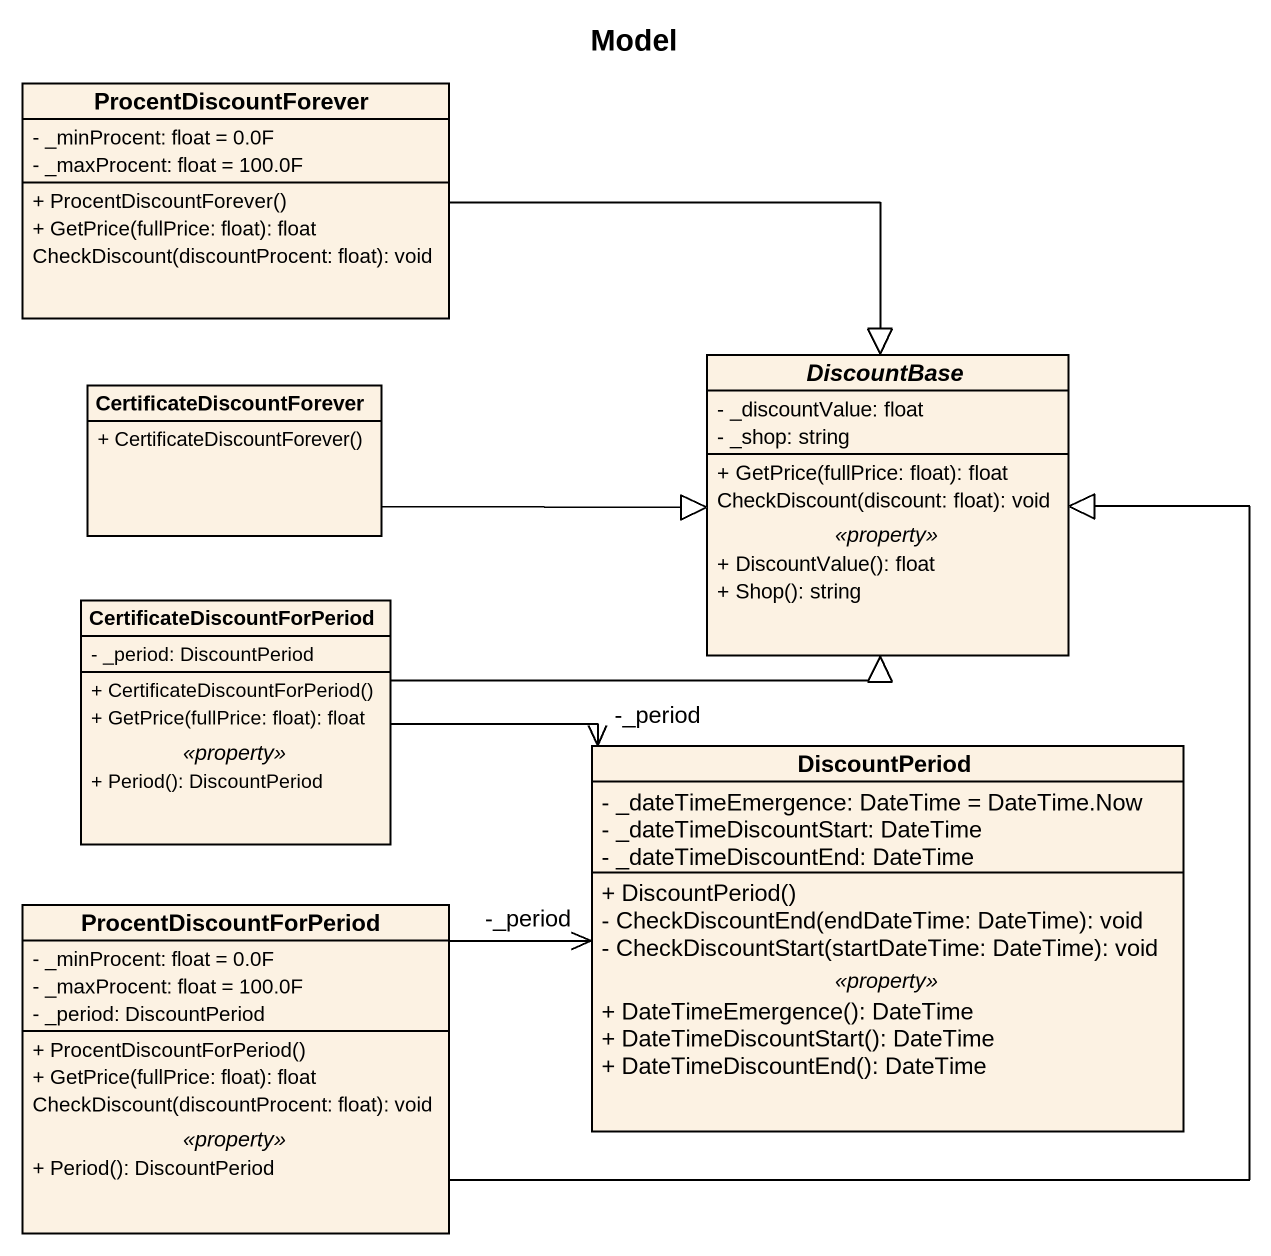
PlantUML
@startuml
title Model
hide circle
hide empty members
skinparam classAttributeIconSize 0
class ProcentDiscountForever {
  - _minProcent: float = 0.0F
  - _maxProcent: float = 100.0F
  + ProcentDiscountForever()
  + GetPrice(fullPrice: float): float
  CheckDiscount(discountProcent: float): void
}
abstract class DiscountBase {
  - _discountValue: float
  - _shop: string
  --
  + GetPrice(fullPrice: float): float
  CheckDiscount(discount: float): void
  .. <<property>> ..
  + DiscountValue(): float
  + Shop(): string
}
class CertificateDiscountForever {
  + CertificateDiscountForever()
}
class CertificateDiscountForPeriod {
  - _period: DiscountPeriod
  --
  + CertificateDiscountForPeriod()
  + GetPrice(fullPrice: float): float
  .. <<property>> ..
  + Period(): DiscountPeriod
}
class DiscountPeriod {
  - _dateTimeEmergence: DateTime = DateTime.Now
  - _dateTimeDiscountStart: DateTime
  - _dateTimeDiscountEnd: DateTime
  --
  + DiscountPeriod()
  - CheckDiscountEnd(endDateTime: DateTime): void
  - CheckDiscountStart(startDateTime: DateTime): void
  .. <<property>> ..
  + DateTimeEmergence(): DateTime
  + DateTimeDiscountStart(): DateTime
  + DateTimeDiscountEnd(): DateTime
}
class ProcentDiscountForPeriod {
  - _minProcent: float = 0.0F
  - _maxProcent: float = 100.0F
  - _period: DiscountPeriod
  --
  + ProcentDiscountForPeriod()
  + GetPrice(fullPrice: float): float
  CheckDiscount(discountProcent: float): void
  .. <<property>> ..
  + Period(): DiscountPeriod
}
ProcentDiscountForever -right-|> DiscountBase
CertificateDiscountForever -right-|> DiscountBase
CertificateDiscountForPeriod -right-|> DiscountBase
CertificateDiscountForPeriod -right-> "-_period" DiscountPeriod
ProcentDiscountForPeriod -up-|> DiscountBase
ProcentDiscountForPeriod -right-> "-_period" DiscountPeriod
@enduml
